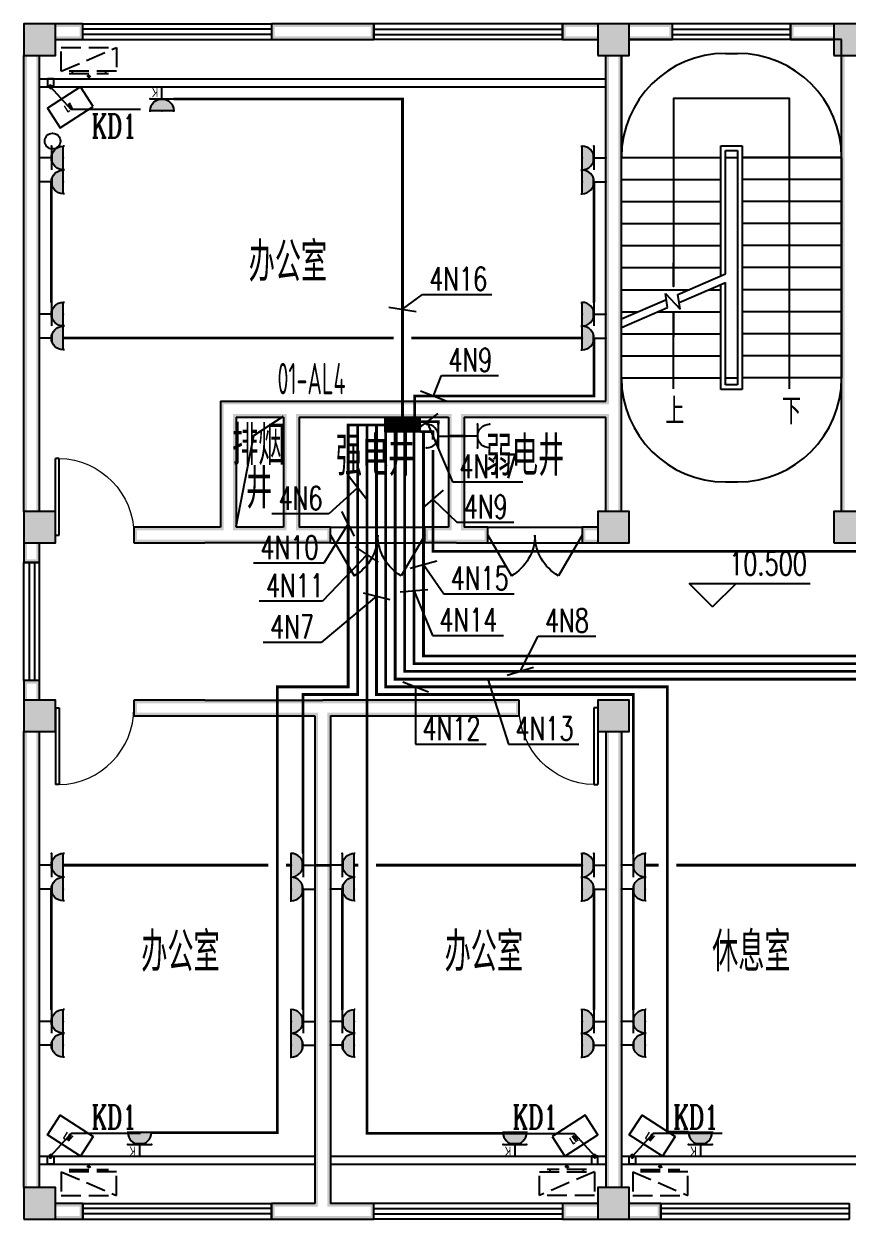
# Model space of a CAD drawing. Extents: x 6250600 to 6678662, y -692028 to -290561.
# Drawn here: x 6350184 to 6360654, y -542447 to -527247 of the extents above; entities that cross this region are included whole.
import ezdxf
from ezdxf.enums import TextEntityAlignment as Align

# ---------------------------------------------------------------- set-up
doc = ezdxf.new("R2010")
doc.units = 0
doc.header["$LTSCALE"] = 1000
doc.header["$MEASUREMENT"] = 0
doc.linetypes.add('DASH', pattern=[0.35, 0.25, -0.1])
doc.linetypes.add('DASHEDX2', pattern=[1.5, 1, -0.5])
doc.layers.get('0').update_dxf_attribs({"linetype": 'CONTINUOUS'})
for name, color, linetype in [('DIM-照明', 3, 'CONTINUOUS'), ('EQUIP-插座', 3, 'CONTINUOUS'), ('EQUIP-箱柜', 3, 'CONTINUOUS'), ('PUB_HATCH', 8, 'CONTINUOUS'), ('SYST', 7, 'CONTINUOUS'), ('TEL_TEXT', 7, 'CONTINUOUS'), ('WIRE-照明', 1, 'CONTINUOUS'), ('建筑底图', 251, 'CONTINUOUS')]:
    doc.layers.add(name, color=color, linetype=linetype)
doc.styles.add('_TCH_DIM', font='SIMPLEX', dxfattribs={"bigfont": 'GBCBIG'})
doc.styles.add('_TCH_LABEL', font='COMPLEX', dxfattribs={"bigfont": 'GBCBIG'})
doc.styles.add('_TEL_DIM', font='sceie.shx', dxfattribs={"width": 0.8, "height": 3.5, "bigfont": 'sceic.shx'})
doc.styles.add('DIM_FONT', font='SIMPLEX', dxfattribs={"width": 0.7, "bigfont": 'GBCBIG'})
doc.styles.add('SCEI', font='sceie.shx', dxfattribs={"width": 0.8, "height": 400, "bigfont": 'sceic.shx'})
doc.styles.add('schuco', font='sceie.shx', dxfattribs={"width": 0.7, "bigfont": 'sceic.shx'})
doc.styles.get("Standard").update_dxf_attribs({"font": 'GBENOR', "bigfont": 'GBCBIG'})

# ---------------------------------------------------------------- blocks, each defined once
blk = doc.blocks.new('$equip$00001848')
for p, q in [((-0.5, 1.05), (-0.5, 1)), ((0.5, 1.05), (0.5, 1)), ((0.513, 1.05), (0.513, 1)), ((1.513, 1.05), (1.513, 1)), ((-0.5, 1), (0.5, 1)), ((0.513, 1), (1.513, 1)), ((0, 0.5), (0, 0)), ((1.513, 0.5), (0.513, 0.5)), ((1.013, 0.5), (1.013, 0))]:
    blk.add_line(p, q)
for centre in [(0, 1), (1.013, 1)]:
    blk.add_arc(centre, 0.5, 180, 0)
for p in [(0, 1), (1.013, 1), (0, 0), (1.013, 0), (1.513, 0.5)]:
    blk.add_point(p)
for points in [[(0.433, 0.75), (-0.433, 0.75), (0.5, 1), (-0.5, 1)], [(0.25, 0.567), (-0.25, 0.567), (0.433, 0.75), (-0.433, 0.75)], [(0, 0.5), (0, 0.5), (0.25, 0.567), (-0.25, 0.567)], [(1.446, 0.75), (0.58, 0.75), (1.513, 1), (0.513, 1)], [(1.263, 0.567), (0.763, 0.567), (1.446, 0.75), (0.58, 0.75)], [(1.013, 0.5), (1.013, 0.5), (1.263, 0.567), (0.763, 0.567)]]:
    blk.add_solid(points)
at = {"layer": 'TEL_TEXT', "style": '_TEL_DIM', "flags": 1}
blk.add_attdef('A', text='', height=0.00002, dxfattribs=at).set_placement((0, 0), align=Align.MIDDLE_CENTER)
blk = doc.blocks.new('$equip$00001765')
for p, q in [((0, 0.55), (0, 1.05)), ((0.5, 0.55), (-0.5, 0.55)), ((-0.5, 0.05), (0.5, 0.05)), ((-0.5, 0), (-0.5, 0.05)), ((0.5, 0), (0.5, 0.05))]:
    blk.add_line(p, q)
blk.add_arc((0, 0.05), 0.5, 0, 180)
for p in [(0, 1.05), (-0.5, 0.55), (0.5, 0.55), (0, 0.05)]:
    blk.add_point(p)
for points in [[(0, 0.55), (0, 0.55), (0.25, 0.483), (-0.25, 0.483)], [(0.433, 0.3), (-0.433, 0.3), (0.5, 0.05), (-0.5, 0.05)], [(0.25, 0.483), (-0.25, 0.483), (0.433, 0.3), (-0.433, 0.3)]]:
    blk.add_solid(points)
at = {"color": 7, "style": '_TEL_DIM'}
blk.add_attdef('$TEXT$', text='', height=0.4, dxfattribs=at).set_placement((0.295, 0.837), align=Align.MIDDLE_CENTER)
at = {"color": 7, "style": '_TEL_DIM', "flags": 1}
blk.add_attdef('A', text='', height=0.00002, dxfattribs=at).set_placement((0, 0), align=Align.MIDDLE_CENTER)
blk = doc.blocks.new('*X35')
at = {"color": 0}
for p, q in [((-250, 33), (-83, 200)), ((-250, 68), (-118, 200)), ((-250, 104), (-154, 200)), ((-250, 139), (-189, 200)), ((-250, 174), (-224, 200)), ((-247, 0), (-47, 200)), ((-212, 0), (-12, 200)), ((-177, 0), (23, 200)), ((-141, 0), (59, 200)), ((-106, 0), (94, 200)), ((-71, 0), (129, 200)), ((-35, 0), (165, 200)), ((0, 0), (200, 200)), ((35, 0), (235, 200)), ((71, 0), (250, 179)), ((106, 0), (250, 144)), ((141, 0), (250, 109)), ((177, 0), (250, 73)), ((212, 0), (250, 38)), ((247, 0), (250, 3))]:
    blk.add_line(p, q, dxfattribs=at)
blk = doc.blocks.new('$equip$00002943')
for p, q in [((-0.75, 0.6), (-0.75, 0)), ((0.75, 0.6), (-0.75, 0.6)), ((0.75, 0), (0.75, 0.6)), ((-0.75, 0), (0.75, 0))]:
    blk.add_line(p, q)
for points, const_width in [([(-0.75, 0.3), (0.75, 0.3)], 0.6), ([(-0.75, 0.6), (-0.75, 0), (0.75, 0), (0.75, 0.6), (-0.75, 0.6), (-0.75, 0)], 0.0667)]:
    blk.add_lwpolyline(points, dxfattribs=dict(const_width=const_width))
for p in [(0, 0.6), (-0.75, 0.3), (0, 0), (0.75, 0.3)]:
    blk.add_point(p)
at = {"xscale": 0.00300000000061118, "yscale": 0.00300000000061118, "zscale": 0.00300000000061118}
blk.add_blockref('*X35', (0, 0), dxfattribs=at)
at = {"color": 7, "style": '_TEL_DIM', "flags": 1}
for tag in ['A', 'REMARK']:
    blk.add_attdef(tag, text='', height=0.00002, dxfattribs=at).set_placement((0, 0), align=Align.MIDDLE_CENTER)
blk = doc.blocks.new('$equip$00001267')
for p, q in [((0.5, 0.5), (-0.5, 0.5)), ((0, 0.5), (0, 0))]:
    blk.add_line(p, q)
blk.add_arc((0, 1), 0.5, 180, 0)
for p in [(-0.5, 1), (0.5, 1), (-0.5, 0.5), (0, 0), (0.5, 0.5)]:
    blk.add_point(p)
at = {"flags": 9}
blk.add_attdef('A', (0, 0), '', height=0.00002, dxfattribs=at)
blk = doc.blocks.new('A$C2E081725')
at = {"linetype": 'DASH'}
for p, q in [((700, 94), (0, 394)), ((600, 64), (100, 64)), ((138, 94), (138, 64)), ((350, 8), (327, 39)), ((350, 49), (350, 0)), ((350, 8), (373, 39)), ((563, 94), (563, 64))]:
    blk.add_line(p, q, dxfattribs=at)
blk.add_lwpolyline([(0, 394), (0, 94), (700, 94), (700, 394)], close=True, dxfattribs=at)
blk = doc.blocks.new('$DorLib2D$00000001')
for p, q in [((0.45, 0.975), (0.5, 0.975)), ((0.45, 0), (0.45, 0.975)), ((0.5, 0), (0.5, 0.975)), ((0.5, 0), (0.45, 0))]:
    blk.add_line(p, q)
at = {"lineweight": 13}
blk.add_arc((0.475, 0), 0.975, 91.4693, 180, dxfattribs=at)
blk = doc.blocks.new('$TCHSYS$WIN2D')
for p, q in [((-0.5, 0.5), (0.5, 0.5)), ((-0.5, 0.5), (-0.5, -0.5)), ((0.5, 0.5), (0.5, -0.5)), ((0.5, 0.167), (-0.5, 0.167)), ((0.5, -0.167), (-0.5, -0.167)), ((-0.5, -0.5), (0.5, -0.5))]:
    blk.add_line(p, q)
blk = doc.blocks.new('_FZH')
blk.add_lwpolyline([(-0.5, -0.5), (0.5, -0.5), (0.5, 0.5), (-0.5, 0.5)], close=True)
at = {"layer": 'PUB_HATCH'}
blk.add_solid([(-0.5, -0.5), (0.5, -0.5), (-0.5, 0.5), (0.5, 0.5)], dxfattribs=at)
blk = doc.blocks.new('$WINLIB2D$00000001')
at = {"color": 0}
for points in [[(-0.5, 0.5), (-0.5, -0.5)], [(-0.5, 0.5), (0.5, 0.5)], [(0.5, -0.5), (0.5, 0.5)], [(0.5, 0.1667), (-0.5, 0.1667)], [(0.5, -0.1667), (-0.5, -0.1667)], [(-0.5, -0.5), (0.5, -0.5)]]:
    blk.add_lwpolyline(points, dxfattribs=at)
blk = doc.blocks.new('$DorLib2D$00000231')
at = {"color": 0}
for p, q in [((-0.5, 0), (-0.25, 0.433)), ((0.5, 0), (0.25, 0.433))]:
    blk.add_line(p, q, dxfattribs=at)
for centre, start, end in [((-0.5, 0), 0, 60), ((0.5, 0), 120, 180)]:
    blk.add_arc(centre, 0.5, start, end, dxfattribs=at)

msp = doc.modelspace()

# ---------------------------------------------------------------- hatches: boundary and pattern name
at = {"layer": '建筑底图'}
for points in [[(6350584.5, -527246.7), (6350184.5, -527246.7), (6350224.5, -527286.7), (6350544.5, -527286.7)], [(6350184.5, -527246.7), (6350184.5, -527646.7), (6350224.5, -527606.7), (6350224.5, -527286.7)], [(6350584.5, -527646.7), (6350584.5, -527246.7), (6350544.5, -527286.7), (6350544.5, -527606.7)], [(6350584.5, -527246.7), (6350584.5, -527286.7), (6350894.5, -527286.7), (6350934.5, -527246.7)], [(6350934.5, -527446.7), (6350934.5, -527246.7), (6350894.5, -527286.7), (6350894.5, -527406.7)], [(6354634.8, -527246.7), (6353334.5, -527246.7), (6353374.5, -527286.7), (6354594.8, -527286.7)], [(6353334.5, -527246.7), (6353334.5, -527446.7), (6353374.5, -527406.7), (6353374.5, -527286.7)], [(6354634.8, -527446.7), (6354634.8, -527246.7), (6354594.8, -527286.7), (6354594.8, -527406.7)], [(6357484.5, -527286.7), (6357484.5, -527246.7), (6357034.8, -527246.7), (6357074.8, -527286.7)], [(6357034.8, -527246.7), (6357034.8, -527446.7), (6357074.8, -527406.7), (6357074.8, -527286.7)], [(6357884.5, -527246.7), (6357484.5, -527246.7), (6357524.5, -527286.7), (6357844.5, -527286.7)], [(6357484.5, -527246.7), (6357484.5, -527646.7), (6357524.5, -527606.7), (6357524.5, -527286.7)], [(6357884.5, -527646.7), (6357884.5, -527246.7), (6357844.5, -527286.7), (6357844.5, -527606.7)], [(6357884.5, -527246.7), (6357884.5, -527286.7), (6358394.5, -527286.7), (6358434.5, -527246.7)], [(6358434.5, -527446.7), (6358434.5, -527246.7), (6358394.5, -527286.7), (6358394.5, -527406.7)], [(6360484.5, -527286.7), (6360484.5, -527246.7), (6359934.5, -527246.7), (6359974.5, -527286.7)], [(6359934.5, -527246.7), (6359934.5, -527446.7), (6359974.5, -527406.7), (6359974.5, -527286.7)], [(6360884.5, -527246.7), (6360484.5, -527246.7), (6360524.5, -527286.7), (6360844.5, -527286.7)], [(6360484.5, -527246.7), (6360484.5, -527646.7), (6360524.5, -527606.7), (6360524.5, -527286.7)], [(6350584.5, -527406.7), (6350584.5, -527446.7), (6350934.5, -527446.7), (6350894.5, -527406.7)], [(6353334.5, -527446.7), (6354634.8, -527446.7), (6354594.8, -527406.7), (6353374.5, -527406.7)], [(6357484.5, -527446.7), (6357484.5, -527406.7), (6357074.8, -527406.7), (6357034.8, -527446.7)], [(6357884.5, -527406.7), (6357884.5, -527446.7), (6358434.5, -527446.7), (6358394.5, -527406.7)], [(6360484.5, -527446.7), (6360484.5, -527406.7), (6359974.5, -527406.7), (6359934.5, -527446.7)], [(6350184.5, -527646.7), (6350584.5, -527646.7), (6350544.5, -527606.7), (6350224.5, -527606.7)], [(6350224.5, -527646.7), (6350184.5, -527646.7), (6350184.5, -533446.7), (6350224.5, -533446.7)], [(6350384.5, -527646.7), (6350344.5, -527646.7), (6350344.5, -533446.7), (6350384.5, -533446.7)], [(6357484.5, -527646.7), (6357884.5, -527646.7), (6357844.5, -527606.7), (6357524.5, -527606.7)], [(6357624.5, -527646.7), (6357584.5, -527646.7), (6357584.5, -532046.7), (6357624.5, -532086.7)], [(6357784.5, -527646.7), (6357744.5, -527646.7), (6357744.5, -532146.7), (6357784.5, -532146.7)], [(6360484.5, -527646.7), (6360884.5, -527646.7), (6360844.5, -527606.7), (6360524.5, -527606.7)], [(6360624.5, -527646.7), (6360584.5, -527646.7), (6360584.5, -531046.7), (6360624.5, -531046.7)], [(6360584.5, -533446.7), (6360624.5, -533446.7), (6360624.5, -531046.7), (6360584.5, -531046.7)], [(6352684.5, -532046.7), (6352684.5, -533646.7), (6352724.5, -533686.7), (6352724.5, -532086.7)], [(6352684.5, -532046.7), (6353584.5, -532046.7), (6353584.5, -532086.7), (6352724.5, -532086.7)], [(6353584.5, -532046.7), (6355684.5, -532046.7), (6355684.5, -532086.7), (6353584.5, -532086.7)], [(6355684.5, -532046.7), (6357584.5, -532046.7), (6357624.5, -532086.7), (6355684.5, -532086.7)], [(6357744.5, -533446.7), (6357784.5, -533446.7), (6357784.5, -532146.7), (6357744.5, -532146.7)], [(6352884.5, -532246.7), (6352884.5, -533646.7), (6352844.5, -533686.7), (6352844.5, -532206.7)], [(6352884.5, -532246.7), (6353484.5, -532246.7), (6353524.5, -532206.7), (6352844.5, -532206.7)], [(6353484.5, -532246.7), (6353484.5, -533646.7), (6353524.5, -533686.7), (6353524.5, -532206.7)], [(6353684.5, -532246.7), (6355584.5, -532246.7), (6355624.5, -532206.7), (6353644.5, -532206.7)], [(6353684.5, -532246.7), (6353684.5, -533646.7), (6353644.5, -533686.7), (6353644.5, -532206.7)], [(6355584.5, -532246.7), (6355584.5, -533646.7), (6355624.5, -533686.7), (6355624.5, -532206.7)], [(6355784.5, -532246.7), (6357584.5, -532246.7), (6357624.5, -532206.7), (6355744.5, -532206.7)], [(6355784.5, -532246.7), (6355784.5, -533646.7), (6355744.5, -533686.7), (6355744.5, -532206.7)], [(6357584.5, -533446.7), (6357624.5, -533446.7), (6357624.5, -532206.7), (6357584.5, -532246.7)], [(6350584.5, -533446.7), (6350184.5, -533446.7), (6350224.5, -533486.7), (6350544.5, -533486.7)], [(6350184.5, -533446.7), (6350184.5, -533846.7), (6350224.5, -533806.7), (6350224.5, -533486.7)], [(6350584.5, -533846.7), (6350584.5, -533446.7), (6350544.5, -533486.7), (6350544.5, -533806.7)], [(6357884.5, -533446.7), (6357484.5, -533446.7), (6357524.5, -533486.7), (6357844.5, -533486.7)], [(6357484.5, -533446.7), (6357484.5, -533846.7), (6357524.5, -533806.7), (6357524.5, -533486.7)], [(6357884.5, -533846.7), (6357884.5, -533446.7), (6357844.5, -533486.7), (6357844.5, -533806.7)], [(6360884.5, -533446.7), (6360484.5, -533446.7), (6360524.5, -533486.7), (6360844.5, -533486.7)], [(6360484.5, -533446.7), (6360484.5, -533846.7), (6360524.5, -533806.7), (6360524.5, -533486.7)], [(6352484.5, -533646.7), (6351584.5, -533646.7), (6351624.5, -533686.7), (6352484.5, -533686.7)], [(6351584.5, -533646.7), (6351584.5, -533846.7), (6351624.5, -533806.7), (6351624.5, -533686.7)], [(6352684.5, -533646.7), (6352484.5, -533646.7), (6352484.5, -533686.7), (6352724.5, -533686.7)], [(6353484.5, -533646.7), (6352884.5, -533646.7), (6352844.5, -533686.7), (6353524.5, -533686.7)], [(6354084.6, -533646.7), (6353684.5, -533646.7), (6353644.5, -533686.7), (6354084.6, -533686.7)], [(6354084.6, -533846.7), (6354084.6, -533646.7), (6354044.6, -533646.7), (6354044.6, -533846.7)], [(6355584.5, -533646.7), (6355284.6, -533646.7), (6355284.6, -533686.7), (6355624.5, -533686.7)], [(6355284.6, -533846.7), (6355284.6, -533646.7), (6355324.6, -533646.7), (6355324.6, -533846.7)], [(6356084.6, -533646.7), (6355784.5, -533646.7), (6355744.5, -533686.7), (6356044.6, -533686.7)], [(6356084.6, -533846.7), (6356084.6, -533646.7), (6356044.6, -533686.7), (6356044.6, -533806.7)], [(6357484.5, -533686.7), (6357484.5, -533646.7), (6357284.6, -533646.7), (6357324.6, -533686.7)], [(6357284.6, -533646.7), (6357284.6, -533846.7), (6357324.6, -533806.7), (6357324.6, -533686.7)], [(6350184.5, -533846.7), (6350584.5, -533846.7), (6350544.5, -533806.7), (6350224.5, -533806.7)], [(6351584.5, -533846.7), (6352484.5, -533846.7), (6352484.5, -533806.7), (6351624.5, -533806.7)], [(6352784.5, -533846.7), (6352484.5, -533846.7), (6352484.5, -533806.7), (6352784.5, -533806.7)], [(6353584.5, -533846.7), (6352784.5, -533846.7), (6352784.5, -533806.7), (6353584.5, -533806.7)], [(6354084.6, -533846.7), (6353584.5, -533846.7), (6353584.5, -533806.7), (6354084.6, -533806.7)], [(6355684.5, -533846.7), (6355284.6, -533846.7), (6355284.6, -533806.7), (6355684.5, -533806.7)], [(6355684.5, -533846.7), (6356084.6, -533846.7), (6356044.6, -533806.7), (6355684.5, -533806.7)], [(6357484.5, -533846.7), (6357484.5, -533806.7), (6357324.6, -533806.7), (6357284.6, -533846.7)], [(6357484.5, -533846.7), (6357884.5, -533846.7), (6357844.5, -533806.7), (6357524.5, -533806.7)], [(6360484.5, -533846.7), (6360884.5, -533846.7), (6360844.5, -533806.7), (6360524.5, -533806.7)], [(6350224.5, -533846.7), (6350184.5, -533846.7), (6350184.5, -534096.7), (6350224.5, -534056.7)], [(6350384.5, -533846.7), (6350344.5, -533846.7), (6350344.5, -534056.7), (6350384.5, -534096.7)], [(6350184.5, -534096.7), (6350384.5, -534096.7), (6350344.5, -534056.7), (6350224.5, -534056.7)], [(6350384.5, -535596.7), (6350184.5, -535596.7), (6350224.5, -535636.7), (6350344.5, -535636.7)], [(6350184.5, -535846.7), (6350224.5, -535846.7), (6350224.5, -535636.7), (6350184.5, -535596.7)], [(6350344.5, -535846.7), (6350384.5, -535846.7), (6350384.5, -535596.7), (6350344.5, -535636.7)], [(6350584.5, -535846.7), (6350184.5, -535846.7), (6350224.5, -535886.7), (6350544.5, -535886.7)], [(6350184.5, -535846.7), (6350184.5, -536246.7), (6350224.5, -536206.7), (6350224.5, -535886.7)], [(6350584.5, -536246.7), (6350584.5, -535846.7), (6350544.5, -535886.7), (6350544.5, -536206.7)], [(6352484.5, -535846.7), (6351584.5, -535846.7), (6351624.5, -535886.7), (6352484.5, -535886.7)], [(6351584.5, -535846.7), (6351584.5, -536046.7), (6351624.5, -536006.7), (6351624.5, -535886.7)], [(6352484.5, -535846.7), (6353984.5, -535846.7), (6353984.5, -535886.7), (6352484.5, -535886.7)], [(6356484.5, -535846.7), (6353984.5, -535846.7), (6353984.5, -535886.7), (6356444.5, -535886.7)], [(6356484.5, -536046.7), (6356484.5, -535846.7), (6356444.5, -535886.7), (6356444.5, -536006.7)], [(6357884.5, -535846.7), (6357484.5, -535846.7), (6357524.5, -535886.7), (6357844.5, -535886.7)], [(6357484.5, -535846.7), (6357484.5, -536246.7), (6357524.5, -536206.7), (6357524.5, -535886.7)], [(6357884.5, -536246.7), (6357884.5, -535846.7), (6357844.5, -535886.7), (6357844.5, -536206.7)], [(6351584.5, -536046.7), (6352484.5, -536046.7), (6352484.5, -536006.7), (6351624.5, -536006.7)], [(6352484.5, -536046.7), (6353884.5, -536046.7), (6353924.5, -536006.7), (6352484.5, -536006.7)], [(6353884.5, -536046.7), (6353884.5, -542246.7), (6353924.5, -542286.7), (6353924.5, -536006.7)], [(6354084.5, -536046.7), (6356484.5, -536046.7), (6356444.5, -536006.7), (6354044.5, -536006.7)], [(6354084.5, -536046.7), (6354084.5, -542246.7), (6354044.5, -542286.7), (6354044.5, -536006.7)], [(6350184.5, -536246.7), (6350584.5, -536246.7), (6350544.5, -536206.7), (6350224.5, -536206.7)], [(6350224.5, -536246.7), (6350184.5, -536246.7), (6350184.5, -542046.7), (6350224.5, -542046.7)], [(6350384.5, -536246.7), (6350344.5, -536246.7), (6350344.5, -542046.7), (6350384.5, -542046.7)], [(6357484.5, -536246.7), (6357884.5, -536246.7), (6357844.5, -536206.7), (6357524.5, -536206.7)], [(6357584.5, -542046.7), (6357624.5, -542046.7), (6357624.5, -536246.7), (6357584.5, -536246.7)], [(6357744.5, -542046.7), (6357784.5, -542046.7), (6357784.5, -536246.7), (6357744.5, -536246.7)], [(6350584.5, -542046.7), (6350184.5, -542046.7), (6350224.5, -542086.7), (6350544.5, -542086.7)], [(6350184.5, -542046.7), (6350184.5, -542446.7), (6350224.5, -542406.7), (6350224.5, -542086.7)], [(6350584.5, -542446.7), (6350584.5, -542046.7), (6350544.5, -542086.7), (6350544.5, -542406.7)], [(6357884.5, -542046.7), (6357484.5, -542046.7), (6357524.5, -542086.7), (6357844.5, -542086.7)], [(6357484.5, -542046.7), (6357484.5, -542446.7), (6357524.5, -542406.7), (6357524.5, -542086.7)], [(6357884.5, -542446.7), (6357884.5, -542046.7), (6357844.5, -542086.7), (6357844.5, -542406.7)], [(6350584.5, -542246.7), (6350584.5, -542286.7), (6350894.5, -542286.7), (6350934.5, -542246.7)], [(6350934.5, -542446.7), (6350934.5, -542246.7), (6350894.5, -542286.7), (6350894.5, -542406.7)], [(6353884.5, -542246.7), (6353334.5, -542246.7), (6353374.5, -542286.7), (6353924.5, -542286.7)], [(6353334.5, -542246.7), (6353334.5, -542446.7), (6353374.5, -542406.7), (6353374.5, -542286.7)], [(6354634.5, -542246.7), (6354084.5, -542246.7), (6354044.5, -542286.7), (6354594.5, -542286.7)], [(6354634.5, -542446.7), (6354634.5, -542246.7), (6354594.5, -542286.7), (6354594.5, -542406.7)], [(6357484.5, -542286.7), (6357484.5, -542246.7), (6357034.5, -542246.7), (6357074.5, -542286.7)], [(6357034.5, -542246.7), (6357034.5, -542446.7), (6357074.5, -542406.7), (6357074.5, -542286.7)], [(6357884.5, -542246.7), (6357884.5, -542286.7), (6358244.5, -542286.7), (6358284.5, -542246.7)], [(6358284.5, -542446.7), (6358284.5, -542246.7), (6358244.5, -542286.7), (6358244.5, -542406.7)], [(6350184.5, -542446.7), (6350584.5, -542446.7), (6350544.5, -542406.7), (6350224.5, -542406.7)], [(6350584.5, -542406.7), (6350584.5, -542446.7), (6350934.5, -542446.7), (6350894.5, -542406.7)], [(6353334.5, -542446.7), (6353984.5, -542446.7), (6353984.5, -542406.7), (6353374.5, -542406.7)], [(6353984.5, -542446.7), (6354634.5, -542446.7), (6354594.5, -542406.7), (6353984.5, -542406.7)], [(6357484.5, -542446.7), (6357484.5, -542406.7), (6357074.5, -542406.7), (6357034.5, -542446.7)], [(6357484.5, -542446.7), (6357884.5, -542446.7), (6357844.5, -542406.7), (6357524.5, -542406.7)], [(6357884.5, -542406.7), (6357884.5, -542446.7), (6358284.5, -542446.7), (6358244.5, -542406.7)]]:
    msp.add_hatch(color=256, dxfattribs=at).paths.add_polyline_path(points)

# ---------------------------------------------------------------- linework, layer by layer
at = {"layer": 'DIM-照明'}
for p, q in [((6354827.5, -530847.5), (6355172.8, -530904.2)), ((6355230.3, -531913.6), (6355556.1, -532041.5)), ((6355449.2, -532201.2), (6355169.8, -532412)), ((6354535.8, -533285), (6354321.6, -533008.3)), ((6355518.9, -533174.6), (6355254.1, -533403.4)), ((6354387.4, -533762.4), (6354230, -533449.8)), ((6354693.5, -534092.1), (6354403.8, -533895.8)), ((6355097.8, -534170.4), (6355435.2, -534077.1)), ((6354498.9, -534480.5), (6354838.4, -534565.6)), ((6355320.9, -534445.6), (6354972.1, -534475.5)), ((6356664.4, -535430.5), (6356329.8, -535533)), ((6355003.3, -535613.2), (6355328.6, -535742.2)), ((6356259.2, -535581), (6355909.2, -535578.5))]:
    msp.add_line(p, q, dxfattribs=at)
for points in [[(6355000.1, -530875.9), (6355252.1, -530688.1)], [(6355252.1, -530688.1), (6356137.1, -530688.1)], [(6355393.2, -531977.5), (6355496.5, -531719)], [(6355496.5, -531719), (6356221.5, -531719)], [(6355309.5, -532306.6), (6355636.1, -533072.4)], [(6354428.7, -533146.7), (6354061.9, -533476.2)], [(6355636.1, -533072.4), (6356531.1, -533072.4)], [(6355386.5, -533289), (6355692.2, -533584.9)], [(6354061.9, -533476.2), (6353336.9, -533476.2)], [(6354308.7, -533606.1), (6354000.6, -534104.8)], [(6355692.2, -533584.9), (6356417.2, -533584.9)], [(6354000.6, -534104.8), (6353105.6, -534104.8)], [(6354548.7, -533994), (6353980.4, -534588.4)], [(6355266.5, -534123.7), (6355525.4, -534495)], [(6354668.7, -534523), (6353964.7, -535111.7)], [(6355146.5, -534460.5), (6355381.2, -535025.1)], [(6355525.4, -534495), (6356420.4, -534495)], [(6353980.4, -534588.4), (6353175.4, -534588.4)], [(6355381.2, -535025.1), (6356286.2, -535025.1)], [(6356497.1, -535481.8), (6356724.2, -535033)], [(6356724.2, -535033), (6357459.2, -535033)], [(6353964.7, -535111.7), (6353229.7, -535111.7)], [(6356084.2, -535579.7), (6356349.3, -536405.7)], [(6355166, -535677.7), (6355166.9, -536405)], [(6355166.9, -536405), (6356061.9, -536405)], [(6356349.3, -536405.7), (6357244.3, -536405.7)]]:
    msp.add_lwpolyline(points, dxfattribs=at)
at = {"layer": 'WIRE-照明', "const_width": 35}
for points in [[(6355000.1, -532251.7), (6355000.1, -528200.6), (6352090.7, -528200.6)], [(6355153.3, -532237.5), (6355153.3, -531977.5), (6357434.5, -531977.5), (6357434.5, -531242.5)], [(6354428.7, -532348.1), (6354428.7, -535775.6), (6353734.5, -535775.6), (6353734.5, -537796.2)], [(6354548.7, -532348.1), (6354548.7, -541356.8), (6356279.2, -541356.8)], [(6354906.5, -532426.7), (6354906.5, -535579.7), (6361977.4, -535579.7), (6361977.4, -541356.8), (6363711.5, -541356.8)], [(6355026.5, -532426.7), (6355026.5, -535481.8), (6365134.5, -535481.8), (6365134.5, -537796.2)], [(6355146.5, -532426.7), (6355146.5, -535383.8), (6365489, -535383.8), (6365489, -541340.7), (6365733.1, -541340.7)], [(6355805.2, -532488.1), (6355605.2, -532488.1)], [(6355386.5, -532667), (6355386.5, -533953.2), (6367218.5, -533953.2), (6367218.5, -533070.9)]]:
    msp.add_lwpolyline(points, dxfattribs=at)
at = {"layer": 'WIRE-照明', "color": 1, "const_width": 35}
for points in [[(6350534.5, -530788.7), (6350534.5, -529255.8)], [(6357434.5, -530788.7), (6357434.5, -529255.8)], [(6350684.5, -531242.5), (6354887.6, -531242.5)], [(6355112.6, -531242.5), (6357284.5, -531242.5)], [(6355230.2, -532306.6), (6355455.2, -532306.6), (6355455.2, -532338.1)], [(6354777.3, -532348.1), (6354308.7, -532348.1), (6354308.7, -535677.7), (6353406.5, -535677.7), (6353406.5, -541346.7), (6351806.3, -541346.7)], [(6357934.5, -537796.2), (6357934.5, -535775.6), (6354668.7, -535775.6), (6354668.7, -532348.1)], [(6358638.5, -541339.2), (6358369, -541339.2), (6358369, -535677.7), (6354786.5, -535677.7), (6354786.5, -532426.7)], [(6355225.1, -532431.7), (6355386.5, -532431.7), (6355386.5, -532534.3)], [(6371024.9, -541356.8), (6369217.8, -541356.8), (6369217.8, -535285.9), (6355266.5, -535285.9), (6355266.5, -532426.7)], [(6353294, -537946.1), (6350684.5, -537946.1)], [(6353584.5, -537946.1), (6353519, -537946.1)], [(6353884.5, -537946.2), (6354084.5, -537946.2)], [(6354436.1, -537946.1), (6354384.5, -537946.1)], [(6357284.5, -537946.1), (6354661.1, -537946.1)], [(6358256.5, -537946.1), (6358084.5, -537946.1)], [(6360884.5, -537946.1), (6358481.5, -537946.1)], [(6350534.5, -539783), (6350534.5, -538250)], [(6353734.5, -539783), (6353734.5, -538250)], [(6354234.5, -539783), (6354234.5, -538250)], [(6357434.5, -539783), (6357434.5, -538250)], [(6357934.5, -539783), (6357934.5, -538250)], [(6356301.8, -541356.8), (6356279.2, -541356.8)]]:
    msp.add_lwpolyline(points, dxfattribs=at)
at = {"layer": '建筑底图'}
for p, q in [((6350934.5, -527246.7), (6350584.5, -527246.7)), ((6350934.5, -527446.7), (6350934.5, -527246.7)), ((6354634.8, -527246.7), (6353334.5, -527246.7)), ((6353334.5, -527246.7), (6353334.5, -527446.7)), ((6354634.8, -527446.7), (6354634.8, -527246.7)), ((6357484.5, -527246.7), (6357034.8, -527246.7)), ((6357034.8, -527246.7), (6357034.8, -527446.7)), ((6358434.5, -527246.7), (6357884.5, -527246.7)), ((6358434.5, -527446.7), (6358434.5, -527246.7)), ((6360484.5, -527246.7), (6359934.5, -527246.7)), ((6359934.5, -527246.7), (6359934.5, -527446.7)), ((6350584.5, -527446.7), (6350934.5, -527446.7)), ((6353334.5, -527446.7), (6354634.8, -527446.7)), ((6357034.8, -527446.7), (6357484.5, -527446.7)), ((6360584.5, -527446.7), (6357884.5, -527446.7)), ((6357884.5, -527446.7), (6358434.5, -527446.7)), ((6360484.5, -527446.7), (6357884.5, -527446.7)), ((6359934.5, -527446.7), (6360484.5, -527446.7)), ((6360584.5, -528846.7), (6360584.5, -527446.7)), ((6350184.5, -533446.7), (6350184.5, -527646.7)), ((6350384.5, -533446.7), (6350384.5, -527646.7)), ((6357584.5, -532046.7), (6357584.5, -527646.7)), ((6357784.5, -527646.7), (6357784.5, -528846.7)), ((6357784.5, -532146.7), (6357784.5, -527646.7)), ((6357784.5, -527646.7), (6357784.5, -528946.7)), ((6359109.5, -527621.7), (6359259.5, -527621.7)), ((6360584.5, -531046.7), (6360584.5, -527646.7)), ((6360584.5, -528946.7), (6360584.5, -527646.7)), ((6350384.5, -527946.7), (6357584.5, -527946.7)), ((6350384.5, -527946.7), (6357584.5, -527946.7)), ((6350384.5, -528046.7), (6357584.5, -528046.7)), ((6350384.5, -528046.7), (6357584.5, -528046.7)), ((6359049.5, -530450.9), (6359049.5, -528796.7)), ((6359049.5, -528796.7), (6359319.5, -528796.7)), ((6359319.5, -528796.7), (6359319.5, -531896.7)), ((6357784.5, -530999.6), (6357784.5, -528946.7)), ((6357784.5, -528946.7), (6359049.5, -528946.7)), ((6357784.5, -528946.7), (6359049.5, -528946.7)), ((6359109.5, -530424.9), (6359109.5, -528856.7)), ((6359109.5, -528856.7), (6359259.5, -528856.7)), ((6359109.5, -530424.9), (6359109.5, -528946.7)), ((6359109.5, -528946.7), (6359259.5, -528946.7)), ((6359259.5, -528856.7), (6359259.5, -531836.7)), ((6359259.5, -528946.7), (6359259.5, -531746.7)), ((6360584.5, -528946.7), (6359319.5, -528946.7)), ((6359319.5, -528946.7), (6360584.5, -528946.7)), ((6360584.5, -528946.7), (6360584.5, -531746.7)), ((6357784.5, -529226.7), (6359049.5, -529226.7)), ((6360584.5, -529226.7), (6359319.5, -529226.7)), ((6357784.5, -529506.7), (6359049.5, -529506.7)), ((6360584.5, -529506.7), (6359319.5, -529506.7)), ((6357784.5, -529786.7), (6359049.5, -529786.7)), ((6360584.5, -529786.7), (6359319.5, -529786.7)), ((6357784.5, -530066.7), (6359049.5, -530066.7)), ((6360584.5, -530066.7), (6359319.5, -530066.7)), ((6357784.5, -530346.7), (6359049.5, -530346.7)), ((6357784.5, -531186.7), (6357784.5, -530464.2)), ((6358503.5, -530687.7), (6359109.5, -530424.9)), ((6360584.5, -530346.7), (6359319.5, -530346.7)), ((6357784.5, -530626.7), (6358644.1, -530626.7)), ((6358518.7, -530790.1), (6359109.5, -530533.9)), ((6358895.4, -530626.7), (6359049.5, -530626.7)), ((6359049.5, -531896.7), (6359049.5, -530559.9)), ((6359109.5, -531746.7), (6359109.5, -530533.9)), ((6359109.5, -531836.7), (6359109.5, -530533.9)), ((6360584.5, -530626.7), (6359319.5, -530626.7)), ((6357784.5, -530999.6), (6358357, -530751.3)), ((6358372.2, -530853.7), (6358346, -530677.2)), ((6358346, -530677.2), (6358530.9, -530872.5)), ((6358530.9, -530872.5), (6358503.5, -530687.7)), ((6357784.5, -531108.6), (6358372.2, -530853.7)), ((6357784.5, -530906.7), (6357998.6, -530906.7)), ((6358249.9, -530906.7), (6359049.5, -530906.7)), ((6360584.5, -530906.7), (6359319.5, -530906.7)), ((6360584.5, -533446.7), (6360584.5, -531046.7)), ((6357784.5, -531746.7), (6357784.5, -531108.6)), ((6357784.5, -531186.7), (6359049.5, -531186.7)), ((6360584.5, -531186.7), (6359319.5, -531186.7)), ((6357784.5, -531466.7), (6359049.5, -531466.7)), ((6360584.5, -531466.7), (6359319.5, -531466.7)), ((6357784.5, -531746.7), (6359049.5, -531746.7)), ((6359109.5, -531746.7), (6359259.5, -531746.7)), ((6359259.5, -531836.7), (6359109.5, -531836.7)), ((6360584.5, -531746.7), (6359319.5, -531746.7)), ((6359319.5, -531896.7), (6359049.5, -531896.7)), ((6352684.5, -532046.7), (6352684.5, -533646.7)), ((6352684.5, -532046.7), (6353584.5, -532046.7)), ((6353584.5, -532046.7), (6355684.5, -532046.7)), ((6355684.5, -532046.7), (6357584.5, -532046.7)), ((6357784.5, -533446.7), (6357784.5, -532146.7)), ((6352884.5, -532246.7), (6352884.5, -533646.7)), ((6352884.5, -532246.7), (6353484.5, -532246.7)), ((6353484.5, -532246.7), (6353484.5, -533646.7)), ((6353684.5, -532246.7), (6355584.5, -532246.7)), ((6353684.5, -532246.7), (6353684.5, -533646.7)), ((6355584.5, -532246.7), (6355584.5, -533646.7)), ((6355784.5, -532246.7), (6357584.5, -532246.7)), ((6355784.5, -532246.7), (6355784.5, -533646.7)), ((6357584.5, -533446.7), (6357584.5, -532246.7)), ((6359109.5, -533071.7), (6359259.5, -533071.7)), ((6352484.5, -533646.7), (6351584.5, -533646.7)), ((6351584.5, -533646.7), (6351584.5, -533846.7)), ((6352684.5, -533646.7), (6352484.5, -533646.7)), ((6353484.5, -533646.7), (6352884.5, -533646.7)), ((6354084.6, -533646.7), (6353684.5, -533646.7)), ((6354084.6, -533646.7), (6355284.6, -533646.7)), ((6354084.6, -533846.7), (6354084.6, -533646.7)), ((6355584.5, -533646.7), (6355284.6, -533646.7)), ((6355284.6, -533846.7), (6355284.6, -533646.7)), ((6356084.6, -533646.7), (6355784.5, -533646.7)), ((6356084.6, -533646.7), (6357284.6, -533646.7)), ((6356084.6, -533846.7), (6356084.6, -533646.7)), ((6357484.5, -533646.7), (6357284.6, -533646.7)), ((6357284.6, -533646.7), (6357284.6, -533846.7)), ((6350184.5, -533846.7), (6350184.5, -534096.7)), ((6350384.5, -534096.7), (6350384.5, -533846.7)), ((6351584.5, -533846.7), (6352484.5, -533846.7)), ((6352784.5, -533846.7), (6352484.5, -533846.7)), ((6353584.5, -533846.7), (6352784.5, -533846.7)), ((6354084.6, -533846.7), (6353584.5, -533846.7)), ((6354084.6, -533846.7), (6355284.6, -533846.7)), ((6355684.5, -533846.7), (6355284.6, -533846.7)), ((6355684.5, -533846.7), (6356084.6, -533846.7)), ((6356084.6, -533846.7), (6357284.6, -533846.7)), ((6357284.6, -533846.7), (6357484.5, -533846.7)), ((6350184.5, -534096.7), (6350384.5, -534096.7)), ((6358943.9, -534662.3), (6358643.9, -534362.3)), ((6358643.9, -534362.3), (6360184.1, -534362.3)), ((6358943.9, -534662.3), (6359243.9, -534362.3)), ((6350384.5, -535596.7), (6350184.5, -535596.7)), ((6350184.5, -535596.7), (6350184.5, -535846.7)), ((6350384.5, -535846.7), (6350384.5, -535596.7)), ((6352484.5, -535846.7), (6351584.5, -535846.7)), ((6351584.5, -535846.7), (6351584.5, -536046.7)), ((6352484.5, -535846.7), (6353984.5, -535846.7)), ((6356484.5, -535846.7), (6353984.5, -535846.7)), ((6356484.5, -536046.7), (6356484.5, -535846.7)), ((6351584.5, -536046.7), (6352484.5, -536046.7)), ((6352484.5, -536046.7), (6353884.5, -536046.7)), ((6353884.5, -536046.7), (6353884.5, -542246.7)), ((6354084.5, -536046.7), (6356484.5, -536046.7)), ((6354084.5, -536046.7), (6354084.5, -542246.7)), ((6350184.5, -542046.7), (6350184.5, -536246.7)), ((6350384.5, -542046.7), (6350384.5, -536246.7)), ((6357584.5, -536246.7), (6357584.5, -542046.7)), ((6357784.5, -536246.7), (6357784.5, -542046.7)), ((6350384.5, -541646.7), (6353884.5, -541646.7)), ((6354084.5, -541646.7), (6357584.5, -541646.7)), ((6357784.5, -541646.7), (6361184.5, -541646.7)), ((6350384.5, -541746.7), (6353884.5, -541746.7)), ((6354084.5, -541746.7), (6357584.5, -541746.7)), ((6357784.5, -541746.7), (6361184.5, -541746.7)), ((6350934.5, -542246.7), (6350584.5, -542246.7)), ((6350934.5, -542446.7), (6350934.5, -542246.7)), ((6353884.5, -542246.7), (6353334.5, -542246.7)), ((6353334.5, -542246.7), (6353334.5, -542446.7)), ((6354634.5, -542246.7), (6354084.5, -542246.7)), ((6354634.5, -542446.7), (6354634.5, -542246.7)), ((6357484.5, -542246.7), (6357034.5, -542246.7)), ((6357034.5, -542246.7), (6357034.5, -542446.7)), ((6358284.5, -542246.7), (6357884.5, -542246.7)), ((6358284.5, -542446.7), (6358284.5, -542246.7)), ((6350584.5, -542446.7), (6350934.5, -542446.7)), ((6353334.5, -542446.7), (6353984.5, -542446.7)), ((6353984.5, -542446.7), (6354634.5, -542446.7)), ((6357034.5, -542446.7), (6357484.5, -542446.7)), ((6357884.5, -542446.7), (6358284.5, -542446.7))]:
    msp.add_line(p, q, dxfattribs=at)
for points in [[(6350564.5, -527946.7), (6350484.5, -527946.7), (6350484.5, -528046.7), (6350564.5, -528046.7)], [(6351067.3, -528299.1), (6350905.2, -528046.7), (6350484.5, -528317), (6350646.6, -528569.4)], [(6351067.3, -541394.3), (6350905.2, -541646.7), (6350484.5, -541376.5), (6350646.6, -541124.1)], [(6356901.7, -541394.3), (6357063.8, -541646.7), (6357484.5, -541376.5), (6357322.3, -541124.1)], [(6358467.3, -541394.3), (6358305.2, -541646.7), (6357884.5, -541376.5), (6358046.6, -541124.1)], [(6350564.5, -541746.7), (6350484.5, -541746.7), (6350484.5, -541646.7), (6350564.5, -541646.7)], [(6357404.5, -541746.7), (6357484.5, -541746.7), (6357484.5, -541646.7), (6357404.5, -541646.7)], [(6357964.5, -541746.7), (6357884.5, -541746.7), (6357884.5, -541646.7), (6357964.5, -541646.7)]]:
    msp.add_lwpolyline(points, close=True, dxfattribs=at)
for points in [[(6350537.9, -528061.6, 1), (6350511.1, -528031.9, 1)], [(6350537.9, -541631.9, 1), (6350511.1, -541661.6, 1)], [(6357431.1, -541631.9, 1), (6357457.9, -541661.6, 1)], [(6357937.9, -541631.9, 1), (6357911.1, -541661.6, 1)]]:
    msp.add_lwpolyline(points, format="xyb", close=True, dxfattribs=at)
for points in [[(6351667.1, -528336.6), (6350786.1, -528336.6), (6350524.5, -528046.7)], [(6359922, -531886.7), (6359922, -528196.7), (6358447, -528196.7), (6358447, -530584.7), (6358447, -530284.7)], [(6358447, -531886.7), (6358447, -530924.9), (6358447, -531224.9)], [(6352884.5, -533637.1), (6353109.8, -532480.2), (6353484.5, -532237.1)], [(6351667.1, -541356.8), (6350786.1, -541356.8), (6350524.5, -541646.7)], [(6356301.8, -541356.8), (6357182.9, -541356.8), (6357444.5, -541646.7)], [(6359067.1, -541356.8), (6358186.1, -541356.8), (6357924.5, -541646.7)]]:
    msp.add_lwpolyline(points, dxfattribs=at)
msp.add_circle((6350548.8, -528737.3), 100, dxfattribs=at)
for centre, start, end in [((6359109.5, -528946.7), 90, 180), ((6359259.5, -528946.7), 0, 90), ((6359109.5, -531746.7), 180, 270), ((6359259.5, -531746.7), 270, 360)]:
    msp.add_arc(centre, 1325, start, end, dxfattribs=at)

# ---------------------------------------------------------------- block references
at = {"layer": 'EQUIP-插座', "color": 1}
ref = msp.add_blockref('$equip$00001765', (6351940.7, -528365.6), dxfattribs=dict(at, xscale=-300, yscale=300, zscale=300))
ref.add_attrib('$TEXT$', 'K', dxfattribs={"layer": '0', "color": 7, "height": 120, "rotation": 180, "style": '_TEL_DIM'}).set_placement((6351852.2, -528118.6), align=Align.MIDDLE_CENTER)
at = {"layer": 'EQUIP-插座', "color": 0, "yscale": 300, "zscale": 300}
for p, xscale, rotation in [((6350384.5, -529255.8), -300, 270), ((6357584.5, -529255.8), 300, 90), ((6350384.5, -531242.5), -300, 270), ((6357584.5, -531242.5), 300, 90), ((6350384.5, -538250), -300, 270), ((6353884.5, -538250), 300, 90), ((6354084.5, -538250), -300, 270), ((6357584.5, -538250), 300, 90), ((6357784.5, -538250), -300, 270), ((6350384.5, -540236.7), -300, 270), ((6353884.5, -540236.7), 300, 90), ((6354084.5, -540236.7), -300, 270), ((6357584.5, -540236.7), 300, 90), ((6357784.5, -540236.7), -300, 270)]:
    msp.add_blockref('$equip$00001848', p, dxfattribs=dict(at, xscale=xscale, rotation=rotation))
at = {"layer": 'EQUIP-插座', "linetype": 'DASH', "yscale": 300, "zscale": 300}
for p, xscale, rotation in [((6355605.2, -532488.1), 300, 89.99999999999999), ((6355805.2, -532488.1), -300, 270)]:
    msp.add_blockref('$equip$00001267', p, dxfattribs=dict(at, xscale=xscale, rotation=rotation))
at = {"layer": 'EQUIP-插座', "color": 1, "xscale": 300, "yscale": 300, "zscale": 300, "rotation": 180}
for p in [(6351656.3, -541331.7), (6356428.9, -541331.7), (6358788.5, -541331.7)]:
    msp.add_blockref('$equip$00001765', p, dxfattribs=at).add_auto_attribs({'$TEXT$': 'K'})
at = {"layer": 'EQUIP-箱柜', "color": 1, "xscale": 300, "yscale": 300, "zscale": 300}
msp.add_blockref('$equip$00002943', (6355000.1, -532431.7), dxfattribs=at)
at = {"layer": '建筑底图'}
for name, p, xscale, yscale, zscale in [('_FZH', (6350384.5, -527446.7), 400, 400, 400), ('_FZH', (6357684.5, -527446.7), 400, 400, 400), ('_FZH', (6360684.5, -527446.7), 400, 400, 400), ('_FZH', (6350384.5, -533646.7), 400, 400, 400), ('_FZH', (6357684.5, -533646.7), 400, 400, 400), ('_FZH', (6360684.5, -533646.7), 400, 400, 400), ('$DorLib2D$00000231', (6354684.6, -533746.7), 1200, -1200, 1200), ('_FZH', (6350384.5, -536046.7), 400, 400, 400), ('$DorLib2D$00000001', (6356984.5, -535946.7), 1000, -1000, 1000), ('_FZH', (6357684.5, -536046.7), 400, 400, 400), ('_FZH', (6350384.5, -542246.7), 400, 400, 400), ('_FZH', (6357684.5, -542246.7), 400, 400, 400)]:
    msp.add_blockref(name, p, dxfattribs=dict(at, xscale=xscale, yscale=yscale, zscale=zscale))
for name, p, xscale, yscale, zscale, rotation in [('$WINLIB2D$00000001', (6352134.5, -527346.7), 2400, -199.9999928057659, 2400, 3.583199298957087e-08), ('$WINLIB2D$00000001', (6355834.8, -527346.7), -2400, -199.9999928057659, -2400, 3.583205732127226e-08), ('$TCHSYS$WIN2D', (6359184.5, -527346.7), -1500, -199.9999928057659, -1500, 3.583181751309894e-08), ('$DorLib2D$00000001', (6351084.5, -533746.7), -1000, 1000, -1000, 359.999999976127), ('$DorLib2D$00000231', (6356684.6, -533746.7), -1200, 1200, -1200, 180.0000000960293), ('$TCHSYS$WIN2D', (6350284.5, -534846.7), -1500, 199.9999982714653, -1500, 270.0000001285997), ('$DorLib2D$00000001', (6351084.5, -535946.7), -1000, -1000, -1000, 359.9999999743868), ('$WINLIB2D$00000001', (6352134.5, -542346.7), -2400, -200.0000003811438, -2400, 180.0000000306717), ('$WINLIB2D$00000001', (6355834.5, -542346.7), 2400, -199.9999949552584, 2400, 180.0000000001875), ('$WINLIB2D$00000001', (6359484.5, -542346.7), -2400, -199.9999949552584, -2400, 180)]:
    msp.add_blockref(name, p, dxfattribs=dict(at, xscale=xscale, yscale=yscale, zscale=zscale, rotation=rotation))
at = {"layer": '建筑底图', "xscale": -1}
msp.add_blockref('A$C2E081725', (6351360.5, -527942.2), dxfattribs=at)
at = {"layer": '建筑底图', "rotation": 180}
for p in [(6351360.5, -541751.2), (6358628.4, -541751.2)]:
    msp.add_blockref('A$C2E081725', p, dxfattribs=at)
at = {"layer": '建筑底图', "xscale": -1, "rotation": 180}
msp.add_blockref('A$C2E081725', (6356740.5, -541751.2), dxfattribs=at)

# ---------------------------------------------------------------- texts
at = {"layer": 'DIM-照明', "color": 7, "style": '_TCH_DIM', "width": 0.705882}
for s, p in [('4N16', (6355339.6, -530638.1)), ('4N9', (6355584, -531669)), ('4N17', (6355723.6, -533022.4)), ('4N6', (6353424.4, -533426.2)), ('4N9', (6355779.7, -533534.9)), ('4N10', (6353193.1, -534054.8)), ('4N11', (6353262.9, -534538.4)), ('4N15', (6355612.9, -534445)), ('4N14', (6355468.7, -534975.1)), ('4N8', (6356811.7, -534983)), ('4N7', (6353317.2, -535061.7)), ('4N12', (6355254.4, -536355)), ('4N13', (6356436.8, -536355.7))]:
    msp.add_text(s, height=297.5, dxfattribs=at).set_placement(p)
at = {"layer": 'SYST', "linetype": 'DASHEDX2', "style": 'SCEI', "width": 0.6}
msp.add_text('01-AL4', height=400, dxfattribs=at).set_placement((6353409.2, -531957.6))
at = {"layer": '建筑底图', "style": 'DIM_FONT', "width": 0.494118}
for rotation, p in [(32.71669, (6350737.5, -528369.9)), (327.28331, (6350680.5, -541412.3)), (32.71669, (6357163.4, -541492.6)), (327.28331, (6358080.5, -541412.3))]:
    msp.add_text('LW', height=89.65, rotation=rotation, dxfattribs=at).set_placement(p)
at = {"layer": '建筑底图'}
for s, height, style, width, p in [('KD1', 297.5, '_TCH_LABEL', 0.705882, (6351041.8, -528694.2)), ('办公室', 500, 'schuco', 0.7, (6353043.7, -530523.1)), ('排烟', 500, 'schuco', 0.7, (6352833.4, -532856.9)), ('强电井', 500, 'schuco', 0.7, (6354153.3, -532990.6)), ('弱电井', 500, 'schuco', 0.7, (6356058.3, -532990.6)), ('井', 500, 'schuco', 0.7, (6353009.8, -533406.8)), ('10.500', 297.5, '_TCH_DIM', 0.705882, (6359154.1, -534257.3)), ('办公室', 500, 'schuco', 0.7, (6351676.6, -539298.4)), ('办公室', 500, 'schuco', 0.7, (6355535.6, -539298.4)), ('休息室', 500, 'schuco', 0.7, (6358938.1, -539298.4)), ('KD1', 297.5, '_TCH_LABEL', 0.705882, (6351041.8, -541296.8)), ('KD1', 297.5, '_TCH_LABEL', 0.705882, (6356397.1, -541296.8)), ('KD1', 297.5, '_TCH_LABEL', 0.705882, (6358441.8, -541296.8))]:
    msp.add_text(s, height=height, dxfattribs=dict(at, style=style, width=width)).set_placement(p)
at = {"layer": '建筑底图', "style": '_TCH_DIM'}
for s, p in [('上', (6358342.7, -532341.7)), ('下', (6359827, -532341.7))]:
    msp.add_text(s, height=337.6, dxfattribs=at).set_placement(p)

doc.saveas('drawing.dxf')
